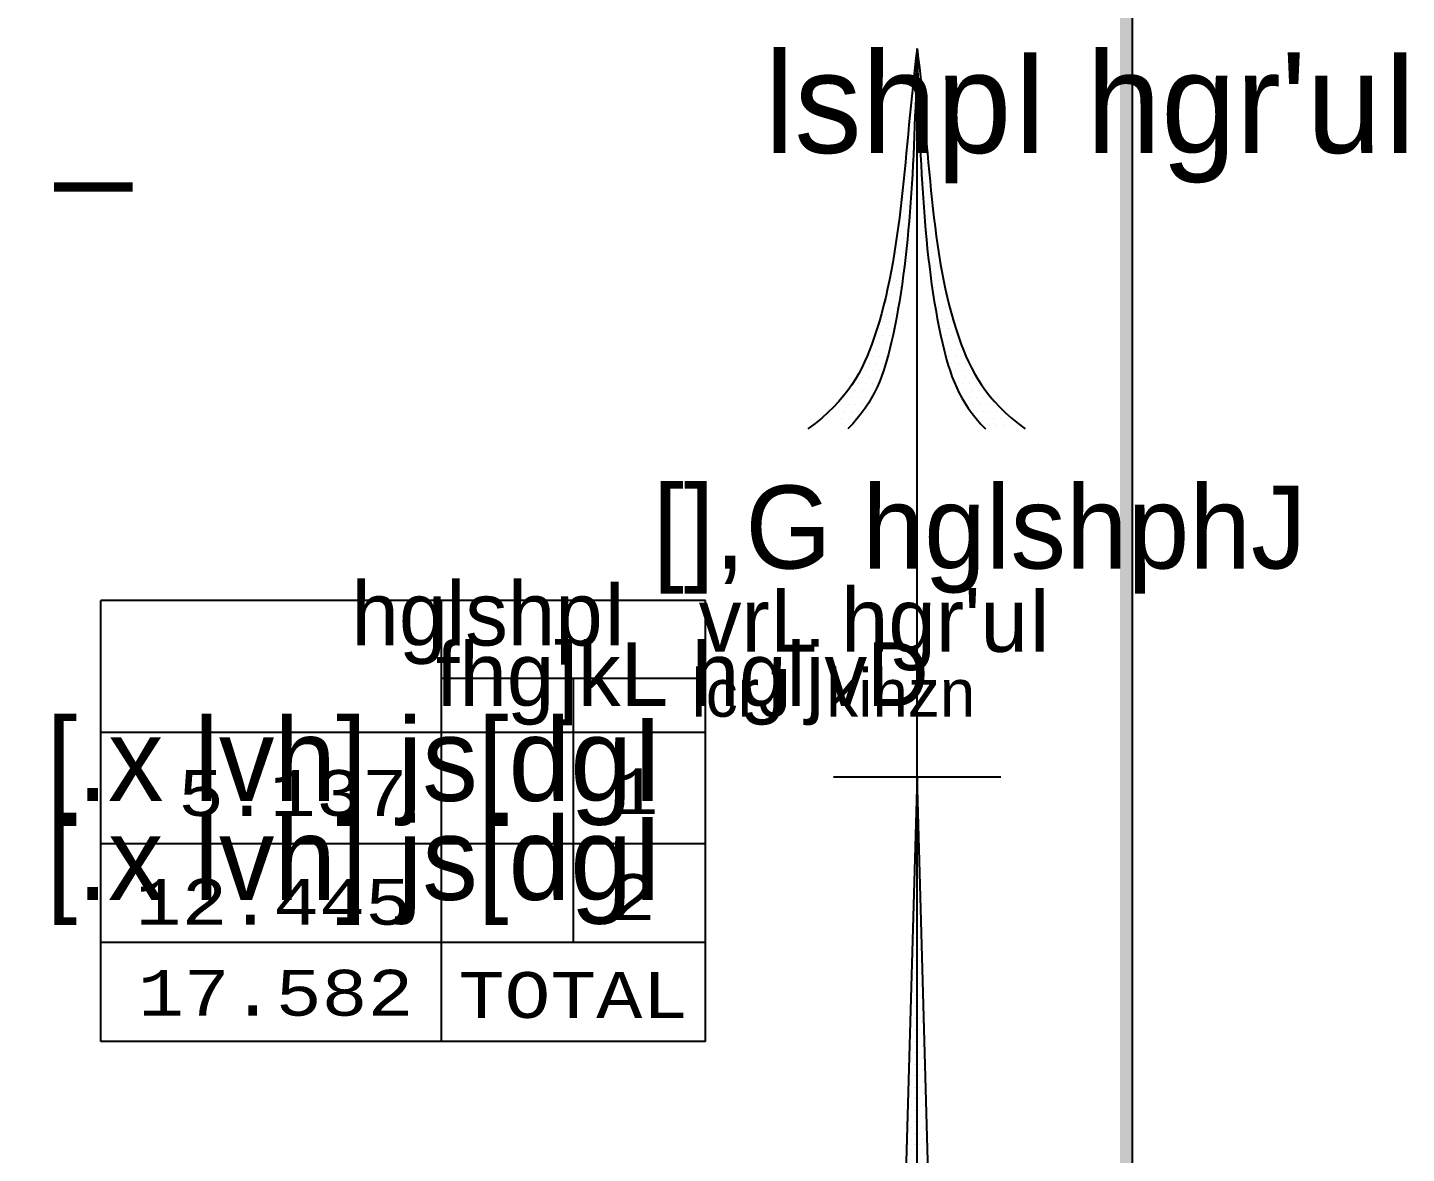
# Model space of a CAD drawing. Extents: x 150949 to 151585, y 180222 to 180578.
# Drawn here: x 151397.4 to 151476.7, y 180431.1 to 180495.9 of the extents above; entities that cross this region are included whole.
import ezdxf

# ---------------------------------------------------------------- set-up
doc = ezdxf.new("R2010")
doc.units = 0
doc.header["$LTSCALE"] = 0.1
doc.layers.add('ahmad work', color=7, linetype='Continuous')
doc.styles.add('125', font='cour.ttf')
doc.styles.add('F1', font='f1.shx', dxfattribs={"height": 0.5})

msp = doc.modelspace()

# ---------------------------------------------------------------- hatches: boundary and pattern name
h = msp.add_hatch(color=1)
h.paths.add_polyline_path([(150948.757, 180578.211), (151460.975, 180578.211), (151460.975, 180221.674), (150948.757, 180221.674)])
h.paths.add_polyline_path([(150949.481, 180577.512), (151460.251, 180577.512), (151460.251, 180222.373), (150949.481, 180222.373)], flags=16)

# ---------------------------------------------------------------- linework, layer by layer
at = {"color": 140}
for p, q in [((151401.582, 180437.571), (151401.582, 180462.953)), ((151436.388, 180462.953), (151401.582, 180462.953)), ((151421.2, 180437.571), (151421.2, 180462.953)), ((151436.388, 180437.571), (151436.388, 180462.953)), ((151436.357, 180458.479), (151421.172, 180458.479)), ((151428.794, 180443.267), (151428.794, 180458.437)), ((151436.388, 180455.359), (151401.582, 180455.359)), ((151436.388, 180448.962), (151401.582, 180448.962)), ((151436.388, 180443.267), (151401.582, 180443.267)), ((151436.388, 180437.571), (151401.582, 180437.571))]:
    msp.add_line(p, q, dxfattribs=at)
at = {"color": 1}
msp.add_lwpolyline([(150948.756, 180221.674), (151460.976, 180221.674), (151460.976, 180578.212), (150948.756, 180578.212)], close=True, dxfattribs=at)
at = {"layer": 'ahmad work', "color": 1, "linetype": 'Continuous', "ltscale": 0.5}
for p, q in [((151448.579, 180369.738), (151448.579, 180494.738)), ((151443.77, 180452.807), (151453.388, 180452.807)), ((151448.579, 180452.807), (151446.238, 180369.738)), ((151450.899, 180369.738), (151448.579, 180452.807))]:
    msp.add_line(p, q, dxfattribs=at)
at = {"layer": 'ahmad work', "color": 6, "linetype": 'Continuous'}
for p, q in [((151448.397, 180492.125), (151448.397, 180492.125)), ((151448.795, 180492.125), (151448.795, 180492.125)), ((151448.199, 180490.932), (151448.199, 180490.932)), ((151448.397, 180491.33), (151448.397, 180491.33)), ((151448.795, 180491.33), (151448.795, 180491.33)), ((151448.199, 180490.137), (151448.199, 180490.137)), ((151448.397, 180490.535), (151448.397, 180490.535)), ((151448.795, 180490.535), (151448.795, 180490.535)), ((151448.994, 180490.137), (151448.994, 180490.137)), ((151448.199, 180489.342), (151448.199, 180489.342)), ((151448.397, 180489.739), (151448.397, 180489.739)), ((151448.795, 180489.739), (151448.795, 180489.739)), ((151448.994, 180489.342), (151448.994, 180489.342)), ((151448, 180488.944), (151448, 180488.944)), ((151448.199, 180488.547), (151448.199, 180488.547)), ((151448.795, 180488.944), (151448.795, 180488.944)), ((151448.994, 180488.547), (151448.994, 180488.547)), ((151448, 180488.149), (151448, 180488.149)), ((151448.199, 180487.752), (151448.199, 180487.752)), ((151448.994, 180487.752), (151448.994, 180487.752)), ((151449.192, 180488.149), (151449.192, 180488.149)), ((151447.801, 180486.957), (151447.801, 180486.957)), ((151448, 180487.354), (151448, 180487.354)), ((151448.199, 180486.957), (151448.199, 180486.957)), ((151448.994, 180486.957), (151448.994, 180486.957)), ((151449.192, 180487.354), (151449.192, 180487.354)), ((151447.801, 180486.162), (151447.801, 180486.162)), ((151448, 180486.559), (151448, 180486.559)), ((151448.199, 180486.162), (151448.199, 180486.162)), ((151448.994, 180486.162), (151448.994, 180486.162)), ((151449.192, 180486.559), (151449.192, 180486.559)), ((151449.391, 180486.162), (151449.391, 180486.162)), ((151447.801, 180485.367), (151447.801, 180485.367)), ((151448, 180485.764), (151448, 180485.764)), ((151448.994, 180485.367), (151448.994, 180485.367)), ((151449.192, 180485.764), (151449.192, 180485.764)), ((151449.391, 180485.367), (151449.391, 180485.367)), ((151447.602, 180484.969), (151447.602, 180484.969)), ((151447.801, 180484.572), (151447.801, 180484.572)), ((151448, 180484.969), (151448, 180484.969)), ((151449.192, 180484.969), (151449.192, 180484.969)), ((151449.391, 180484.572), (151449.391, 180484.572)), ((151447.404, 180483.777), (151447.404, 180483.777)), ((151447.602, 180484.174), (151447.602, 180484.174)), ((151447.801, 180483.777), (151447.801, 180483.777)), ((151448, 180484.174), (151448, 180484.174)), ((151449.192, 180484.174), (151449.192, 180484.174)), ((151449.391, 180483.777), (151449.391, 180483.777)), ((151449.59, 180484.174), (151449.59, 180484.174)), ((151447.404, 180482.981), (151447.404, 180482.981)), ((151447.602, 180483.379), (151447.602, 180483.379)), ((151447.801, 180482.981), (151447.801, 180482.981)), ((151449.192, 180483.379), (151449.192, 180483.379)), ((151449.391, 180482.981), (151449.391, 180482.981)), ((151449.59, 180483.379), (151449.59, 180483.379)), ((151449.789, 180482.981), (151449.789, 180482.981)), ((151447.205, 180482.584), (151447.205, 180482.584)), ((151447.404, 180482.186), (151447.404, 180482.186)), ((151447.602, 180482.584), (151447.602, 180482.584)), ((151447.801, 180482.186), (151447.801, 180482.186)), ((151449.391, 180482.186), (151449.391, 180482.186)), ((151449.59, 180482.584), (151449.59, 180482.584)), ((151449.789, 180482.186), (151449.789, 180482.186)), ((151447.006, 180481.391), (151447.006, 180481.391)), ((151447.205, 180481.789), (151447.205, 180481.789)), ((151447.404, 180481.391), (151447.404, 180481.391)), ((151447.602, 180481.789), (151447.602, 180481.789)), ((151449.391, 180481.391), (151449.391, 180481.391)), ((151449.59, 180481.789), (151449.59, 180481.789)), ((151449.789, 180481.391), (151449.789, 180481.391)), ((151449.987, 180481.789), (151449.987, 180481.789)), ((151447.006, 180480.596), (151447.006, 180480.596)), ((151447.205, 180480.994), (151447.205, 180480.994)), ((151447.404, 180480.596), (151447.404, 180480.596)), ((151447.602, 180480.994), (151447.602, 180480.994)), ((151449.59, 180480.994), (151449.59, 180480.994)), ((151449.789, 180480.596), (151449.789, 180480.596)), ((151449.987, 180480.994), (151449.987, 180480.994)), ((151450.186, 180480.596), (151450.186, 180480.596)), ((151446.807, 180480.199), (151446.807, 180480.199)), ((151447.006, 180479.801), (151447.006, 180479.801)), ((151447.205, 180480.199), (151447.205, 180480.199)), ((151447.404, 180479.801), (151447.404, 180479.801)), ((151449.59, 180480.199), (151449.59, 180480.199)), ((151449.789, 180479.801), (151449.789, 180479.801)), ((151449.987, 180480.199), (151449.987, 180480.199)), ((151450.186, 180479.801), (151450.186, 180479.801)), ((151446.608, 180479.006), (151446.608, 180479.006)), ((151446.807, 180479.404), (151446.807, 180479.404)), ((151447.006, 180479.006), (151447.006, 180479.006)), ((151447.205, 180479.404), (151447.205, 180479.404)), ((151449.789, 180479.006), (151449.789, 180479.006)), ((151449.987, 180479.404), (151449.987, 180479.404)), ((151450.186, 180479.006), (151450.186, 180479.006)), ((151450.385, 180479.404), (151450.385, 180479.404)), ((151450.584, 180479.006), (151450.584, 180479.006)), ((151446.211, 180478.211), (151446.211, 180478.211)), ((151446.41, 180478.609), (151446.41, 180478.609)), ((151446.608, 180478.211), (151446.608, 180478.211)), ((151446.807, 180478.609), (151446.807, 180478.609)), ((151447.006, 180478.211), (151447.006, 180478.211)), ((151447.205, 180478.609), (151447.205, 180478.609)), ((151449.987, 180478.609), (151449.987, 180478.609)), ((151450.186, 180478.211), (151450.186, 180478.211)), ((151450.385, 180478.609), (151450.385, 180478.609)), ((151450.584, 180478.211), (151450.584, 180478.211)), ((151450.783, 180478.609), (151450.783, 180478.609)), ((151446.012, 180477.814), (151446.012, 180477.814)), ((151446.211, 180477.416), (151446.211, 180477.416)), ((151446.41, 180477.814), (151446.41, 180477.814)), ((151446.608, 180477.416), (151446.608, 180477.416)), ((151446.807, 180477.814), (151446.807, 180477.814)), ((151450.186, 180477.416), (151450.186, 180477.416)), ((151450.385, 180477.814), (151450.385, 180477.814)), ((151450.584, 180477.416), (151450.584, 180477.416)), ((151450.783, 180477.814), (151450.783, 180477.814)), ((151450.981, 180477.416), (151450.981, 180477.416)), ((151445.813, 180476.621), (151445.813, 180476.621)), ((151446.012, 180477.018), (151446.012, 180477.018)), ((151446.211, 180476.621), (151446.211, 180476.621)), ((151446.41, 180477.018), (151446.41, 180477.018)), ((151446.608, 180476.621), (151446.608, 180476.621)), ((151446.807, 180477.018), (151446.807, 180477.018)), ((151450.385, 180477.018), (151450.385, 180477.018)), ((151450.584, 180476.621), (151450.584, 180476.621)), ((151450.783, 180477.018), (151450.783, 180477.018)), ((151450.981, 180476.621), (151450.981, 180476.621)), ((151451.18, 180477.018), (151451.18, 180477.018)), ((151451.379, 180476.621), (151451.379, 180476.621)), ((151445.416, 180475.826), (151445.416, 180475.826)), ((151445.615, 180476.223), (151445.615, 180476.223)), ((151445.813, 180475.826), (151445.813, 180475.826)), ((151446.012, 180476.223), (151446.012, 180476.223)), ((151446.211, 180475.826), (151446.211, 180475.826)), ((151446.41, 180476.223), (151446.41, 180476.223)), ((151450.783, 180476.223), (151450.783, 180476.223)), ((151450.981, 180475.826), (151450.981, 180475.826)), ((151451.18, 180476.223), (151451.18, 180476.223)), ((151451.379, 180475.826), (151451.379, 180475.826)), ((151451.578, 180476.223), (151451.578, 180476.223)), ((151451.776, 180475.826), (151451.776, 180475.826)), ((151444.621, 180475.031), (151444.621, 180475.031)), ((151445.018, 180475.031), (151445.018, 180475.031)), ((151445.217, 180475.428), (151445.217, 180475.428)), ((151445.416, 180475.031), (151445.416, 180475.031)), ((151445.615, 180475.428), (151445.615, 180475.428)), ((151445.813, 180475.031), (151445.813, 180475.031)), ((151446.012, 180475.428), (151446.012, 180475.428)), ((151450.783, 180475.428), (151450.783, 180475.428)), ((151450.981, 180475.031), (151450.981, 180475.031)), ((151451.18, 180475.428), (151451.18, 180475.428)), ((151451.379, 180475.031), (151451.379, 180475.031)), ((151451.578, 180475.428), (151451.578, 180475.428)), ((151451.776, 180475.031), (151451.776, 180475.031)), ((151451.975, 180475.428), (151451.975, 180475.428)), ((151452.174, 180475.031), (151452.174, 180475.031)), ((151444.223, 180474.236), (151444.223, 180474.236)), ((151444.422, 180474.633), (151444.422, 180474.633)), ((151444.621, 180474.236), (151444.621, 180474.236)), ((151444.82, 180474.633), (151444.82, 180474.633)), ((151445.018, 180474.236), (151445.018, 180474.236)), ((151445.217, 180474.633), (151445.217, 180474.633)), ((151445.416, 180474.236), (151445.416, 180474.236)), ((151445.615, 180474.633), (151445.615, 180474.633)), ((151451.18, 180474.633), (151451.18, 180474.633)), ((151451.578, 180474.633), (151451.578, 180474.633)), ((151451.776, 180474.236), (151451.776, 180474.236)), ((151451.975, 180474.633), (151451.975, 180474.633)), ((151452.174, 180474.236), (151452.174, 180474.236)), ((151452.373, 180474.633), (151452.373, 180474.633)), ((151452.571, 180474.236), (151452.571, 180474.236)), ((151452.77, 180474.633), (151452.77, 180474.633)), ((151452.969, 180474.236), (151452.969, 180474.236)), ((151444.223, 180473.441), (151444.223, 180473.441)), ((151444.422, 180473.838), (151444.422, 180473.838)), ((151444.621, 180473.441), (151444.621, 180473.441)), ((151444.82, 180473.838), (151444.82, 180473.838)), ((151445.018, 180473.441), (151445.018, 180473.441)), ((151445.217, 180473.838), (151445.217, 180473.838)), ((151451.975, 180473.838), (151451.975, 180473.838)), ((151452.174, 180473.441), (151452.174, 180473.441)), ((151452.373, 180473.838), (151452.373, 180473.838)), ((151452.571, 180473.441), (151452.571, 180473.441)), ((151452.77, 180473.838), (151452.77, 180473.838)), ((151452.969, 180473.441), (151452.969, 180473.441)), ((151453.168, 180473.838), (151453.168, 180473.838)), ((151453.366, 180473.441), (151453.366, 180473.441)), ((151453.565, 180473.838), (151453.565, 180473.838)), ((151453.764, 180473.441), (151453.764, 180473.441)), ((151444.422, 180473.043), (151444.422, 180473.043)), ((151452.373, 180473.043), (151452.373, 180473.043)), ((151452.77, 180473.043), (151452.77, 180473.043)), ((151453.168, 180473.043), (151453.168, 180473.043)), ((151453.565, 180473.043), (151453.565, 180473.043)), ((151453.963, 180473.043), (151453.963, 180473.043)), ((151454.36, 180473.043), (151454.36, 180473.043))]:
    msp.add_line(p, q, dxfattribs=at)
at = {"layer": 'ahmad work', "color": 6, "linetype": 'Continuous', "ltscale": 0.5}
for p, q in [((151448.607, 180451.485), (151448.607, 180451.485)), ((151448.607, 180450.823), (151448.607, 180450.823)), ((151448.607, 180450.16), (151448.607, 180450.16)), ((151448.607, 180449.498), (151448.607, 180449.498)), ((151448.607, 180448.835), (151448.607, 180448.835)), ((151448.574, 180447.864), (151448.574, 180447.864)), ((151448.408, 180447.533), (151448.408, 180447.533)), ((151448.574, 180447.202), (151448.574, 180447.202)), ((151448.408, 180446.87), (151448.408, 180446.87)), ((151448.574, 180446.539), (151448.574, 180446.539)), ((151448.408, 180446.208), (151448.408, 180446.208)), ((151448.408, 180445.545), (151448.408, 180445.545)), ((151448.574, 180445.876), (151448.574, 180445.876)), ((151448.739, 180445.545), (151448.739, 180445.545)), ((151448.408, 180444.883), (151448.408, 180444.883)), ((151448.574, 180445.214), (151448.574, 180445.214)), ((151448.739, 180444.883), (151448.739, 180444.883)), ((151448.408, 180444.22), (151448.408, 180444.22)), ((151448.574, 180444.551), (151448.574, 180444.551)), ((151448.574, 180443.889), (151448.574, 180443.889)), ((151448.739, 180444.22), (151448.739, 180444.22)), ((151448.408, 180443.558), (151448.408, 180443.558)), ((151448.574, 180443.226), (151448.574, 180443.226)), ((151448.739, 180443.558), (151448.739, 180443.558)), ((151448.408, 180442.895), (151448.408, 180442.895)), ((151448.574, 180442.564), (151448.574, 180442.564)), ((151448.739, 180442.895), (151448.739, 180442.895)), ((151448.408, 180442.232), (151448.408, 180442.232)), ((151448.408, 180441.57), (151448.408, 180441.57)), ((151448.574, 180441.901), (151448.574, 180441.901)), ((151448.739, 180442.232), (151448.739, 180442.232)), ((151448.739, 180441.57), (151448.739, 180441.57)), ((151448.243, 180441.239), (151448.243, 180441.239)), ((151448.408, 180440.907), (151448.408, 180440.907)), ((151448.574, 180441.239), (151448.574, 180441.239)), ((151448.739, 180440.907), (151448.739, 180440.907)), ((151448.243, 180440.576), (151448.243, 180440.576)), ((151448.243, 180439.913), (151448.243, 180439.913)), ((151448.408, 180440.245), (151448.408, 180440.245)), ((151448.574, 180440.576), (151448.574, 180440.576)), ((151448.574, 180439.913), (151448.574, 180439.913)), ((151448.739, 180440.245), (151448.739, 180440.245)), ((151448.243, 180439.251), (151448.243, 180439.251)), ((151448.408, 180439.582), (151448.408, 180439.582)), ((151448.574, 180439.251), (151448.574, 180439.251)), ((151448.739, 180439.582), (151448.739, 180439.582)), ((151448.905, 180439.251), (151448.905, 180439.251)), ((151448.243, 180438.588), (151448.243, 180438.588)), ((151448.408, 180438.92), (151448.408, 180438.92)), ((151448.574, 180438.588), (151448.574, 180438.588)), ((151448.739, 180438.92), (151448.739, 180438.92)), ((151448.905, 180438.588), (151448.905, 180438.588)), ((151448.243, 180437.926), (151448.243, 180437.926)), ((151448.408, 180438.257), (151448.408, 180438.257)), ((151448.408, 180437.595), (151448.408, 180437.595)), ((151448.574, 180437.926), (151448.574, 180437.926)), ((151448.739, 180438.257), (151448.739, 180438.257)), ((151448.739, 180437.595), (151448.739, 180437.595)), ((151448.905, 180437.926), (151448.905, 180437.926)), ((151448.243, 180437.263), (151448.243, 180437.263)), ((151448.408, 180436.932), (151448.408, 180436.932)), ((151448.574, 180437.263), (151448.574, 180437.263)), ((151448.739, 180436.932), (151448.739, 180436.932)), ((151448.905, 180437.263), (151448.905, 180437.263)), ((151448.243, 180436.601), (151448.243, 180436.601)), ((151448.243, 180435.938), (151448.243, 180435.938)), ((151448.408, 180436.269), (151448.408, 180436.269)), ((151448.574, 180436.601), (151448.574, 180436.601)), ((151448.574, 180435.938), (151448.574, 180435.938)), ((151448.739, 180436.269), (151448.739, 180436.269)), ((151448.905, 180436.601), (151448.905, 180436.601)), ((151448.905, 180435.938), (151448.905, 180435.938)), ((151448.077, 180435.607), (151448.077, 180435.607)), ((151448.243, 180435.276), (151448.243, 180435.276)), ((151448.408, 180435.607), (151448.408, 180435.607)), ((151448.574, 180435.276), (151448.574, 180435.276)), ((151448.739, 180435.607), (151448.739, 180435.607)), ((151448.905, 180435.276), (151448.905, 180435.276)), ((151448.077, 180434.944), (151448.077, 180434.944)), ((151448.243, 180434.613), (151448.243, 180434.613)), ((151448.408, 180434.944), (151448.408, 180434.944)), ((151448.574, 180434.613), (151448.574, 180434.613)), ((151448.739, 180434.944), (151448.739, 180434.944)), ((151448.905, 180434.613), (151448.905, 180434.613)), ((151448.077, 180434.282), (151448.077, 180434.282)), ((151448.077, 180433.619), (151448.077, 180433.619)), ((151448.243, 180433.951), (151448.243, 180433.951)), ((151448.408, 180434.282), (151448.408, 180434.282)), ((151448.408, 180433.619), (151448.408, 180433.619)), ((151448.574, 180433.951), (151448.574, 180433.951)), ((151448.739, 180434.282), (151448.739, 180434.282)), ((151448.739, 180433.619), (151448.739, 180433.619)), ((151448.905, 180433.951), (151448.905, 180433.951)), ((151449.071, 180433.619), (151449.071, 180433.619)), ((151448.077, 180432.957), (151448.077, 180432.957)), ((151448.243, 180433.288), (151448.243, 180433.288)), ((151448.408, 180432.957), (151448.408, 180432.957)), ((151448.574, 180433.288), (151448.574, 180433.288)), ((151448.739, 180432.957), (151448.739, 180432.957)), ((151448.905, 180433.288), (151448.905, 180433.288)), ((151449.071, 180432.957), (151449.071, 180432.957)), ((151448.077, 180432.294), (151448.077, 180432.294)), ((151448.243, 180432.625), (151448.243, 180432.625)), ((151448.243, 180431.963), (151448.243, 180431.963)), ((151448.408, 180432.294), (151448.408, 180432.294)), ((151448.574, 180432.625), (151448.574, 180432.625)), ((151448.574, 180431.963), (151448.574, 180431.963)), ((151448.739, 180432.294), (151448.739, 180432.294)), ((151448.905, 180432.625), (151448.905, 180432.625)), ((151448.905, 180431.963), (151448.905, 180431.963)), ((151449.071, 180432.294), (151449.071, 180432.294)), ((151448.077, 180431.632), (151448.077, 180431.632)), ((151448.243, 180431.3), (151448.243, 180431.3)), ((151448.408, 180431.632), (151448.408, 180431.632)), ((151448.574, 180431.3), (151448.574, 180431.3)), ((151448.739, 180431.632), (151448.739, 180431.632)), ((151448.905, 180431.3), (151448.905, 180431.3)), ((151449.071, 180431.632), (151449.071, 180431.632))]:
    msp.add_line(p, q, dxfattribs=at)
at = {"layer": 'ahmad work', "color": 1, "linetype": 'Continuous', "ltscale": 0.5}
for points, knots in [([(151448.579, 180494.738), (151447.816, 180488.859), (151447.764, 180480.778), (151444.593, 180474.5), (151442.289, 180472.842)], [0, 0, 0, 0, 8.120159, 11.159871, 11.159871, 11.159871, 11.159871]), ([(151448.579, 180494.738), (151448.408, 180488.74), (151448.176, 180480.62), (151446.151, 180474.41), (151444.591, 180472.842)], [0, 0, 0, 0, 8.110925, 10.980033, 10.980033, 10.980033, 10.980033]), ([(151448.579, 180494.738), (151448.736, 180488.74), (151448.95, 180480.623), (151450.958, 180474.411), (151452.507, 180472.842)], [0, 0, 0, 0, 8.110925, 10.974445, 10.974445, 10.974445, 10.974445]), ([(151448.579, 180494.738), (151449.329, 180488.857), (151449.27, 180480.78), (151452.514, 180474.501), (151454.799, 180472.842)], [0, 0, 0, 0, 8.120159, 11.151028, 11.151028, 11.151028, 11.151028])]:
    msp.add_open_spline(points, degree=3, knots=knots, dxfattribs=at)

# ---------------------------------------------------------------- texts
at = {"color": 140, "style": 'F1'}
for s, height, p in [('[],G hglshphJ', 4.77486, (151433.37, 180464.803)), ('hglshpI', 3.6705, (151416.019, 180460.374)), ("vrL hgr'uI", 3.6705, (151436.013, 180460.01)), ('fhg]kL hgljvD', 3.67047, (151420.87, 180456.884)), ('lcrJ  kihzn', 2.74689, (151435.599, 180456.27)), ('[.x lvh] js[dgI', 4.77486, (151398.455, 180451.425)), ('[.x lvh] js[dgI', 4.77486, (151398.455, 180445.729))]:
    msp.add_text(s, height=height, dxfattribs=at).set_placement(p)
at = {"color": 140, "ltscale": 0.5, "style": '125'}
for s, height, p in [(' 5.137', 2.6368, (151403.394, 180450.563)), ('1', 2.637, (151431.045, 180450.663)), ('2', 2.637, (151430.9, 180444.575)), ('12.445', 2.6368, (151403.591, 180444.302)), ('17.582', 2.6368, (151403.729, 180439.065)), ('TOTAL', 2.6368, (151422.186, 180438.936))]:
    msp.add_text(s, height=height, dxfattribs=at).set_placement(p)
at = {"layer": 'ahmad work', "style": 'F1'}
for s, height, p in [("lshpI hgr'uI", 5.79566, (151439.791, 180488.726)), ('_', 5.796, (151399.019, 180488.164))]:
    msp.add_text(s, height=height, dxfattribs=at).set_placement(p)

doc.saveas('drawing.dxf')
